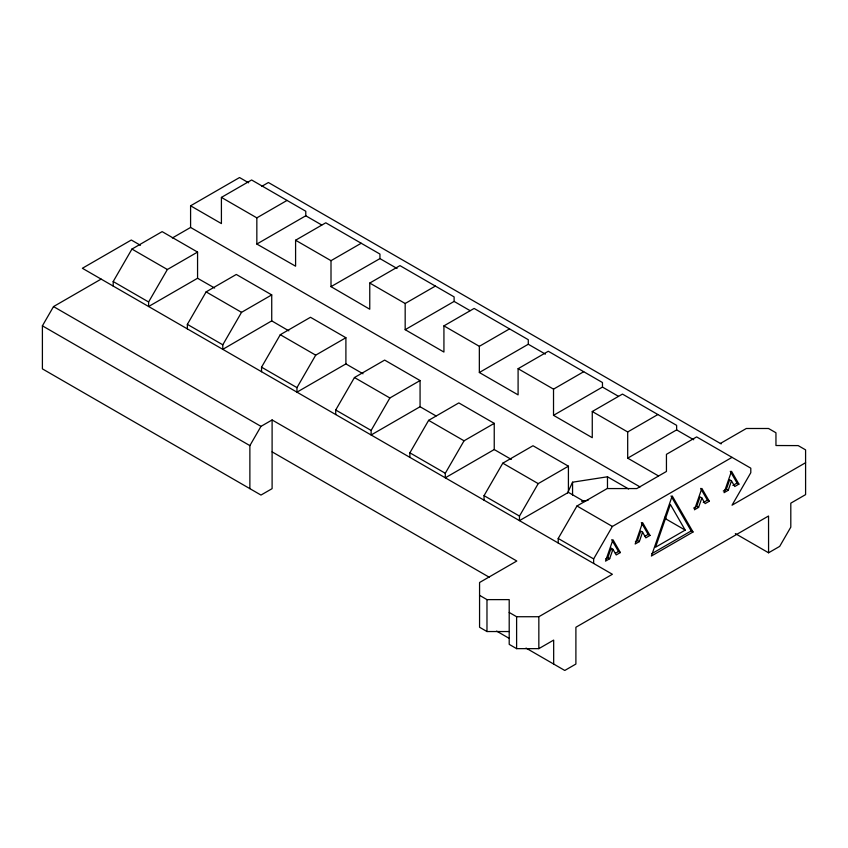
<?xml version="1.0" encoding="UTF-8"?>
<svg xmlns="http://www.w3.org/2000/svg" width="848" height="848" viewBox="0 0 848 848"><rect width="100%" height="100%" fill="white"/><g stroke="black" fill="none" stroke-linecap="round" stroke-linejoin="round"><path stroke-width="1.27" d="M509.203 631.537L486.975 631.537L486.975 599.621L479.565 595.338M553.67 664.048L553.67 640.092L538.84 648.646L516.612 648.646L516.612 616.729L509.203 612.457M538.84 648.646L538.84 616.729L612.383 574.276L82.373 268.275L131.313 240.016L140.45 245.295M605.748 558.853L607.825 557.655L611.09 548.221L612.945 549.292L616.21 554.952L620.354 552.557L612.945 539.731L605.536 561.122L609.67 558.726L612.945 549.292M635.385 541.745L637.463 540.547L640.728 531.113L642.583 532.184L645.847 537.844L649.992 535.448L642.583 522.612L635.173 544.003L639.318 541.618L642.583 532.184M693.632 508.111L696.738 506.32L700.003 496.886L701.858 497.956L705.123 503.617L709.267 501.232L701.858 488.395L694.448 509.786L698.593 507.39L701.858 497.956M723.27 491.003L726.376 489.211L729.64 479.777L731.495 480.848L734.76 486.508L738.905 484.113L731.495 471.276L724.086 492.667L728.231 490.282L731.495 480.848M567.609 492.868L572.559 482.194L607.475 476.788L628.601 488.978M486.975 631.537L479.565 627.255L479.565 582.512L516.803 561.016L272.102 419.951L272.102 488.649L260.983 495.062L42.4 368.869L42.4 325.833L53.519 306.584L101.124 279.098M113.197 286.073L113.197 281.536L131.949 249.068L162.138 231.631L197.563 252.079L197.563 278.261L148.612 306.52L148.612 301.983L167.363 269.516L197.563 252.079M187.366 328.886L187.366 324.36L206.117 291.882L236.306 274.455L271.731 294.903L271.731 320.873L288.829 330.837M271.731 320.873L222.791 349.344L222.791 344.807L241.532 312.34L271.731 294.903M261.544 371.71L261.544 367.173L280.285 334.706L310.485 317.279L345.899 337.727L345.899 363.909L296.959 392.158L296.959 387.631L315.7 355.153L345.899 337.727M249.874 488.649L249.874 445.613L260.983 426.364L272.102 419.951M335.713 414.534L335.713 409.997L354.453 377.53L384.653 360.093L420.067 380.551L420.067 406.733L371.127 434.982L371.127 430.445L389.879 397.977L420.067 380.551M409.881 457.358L409.881 452.821L428.632 420.354L458.821 402.917L494.236 423.364L494.236 449.546L445.295 477.806L445.295 473.269L464.047 440.801L494.236 423.364M484.049 500.182L484.049 495.645L502.8 463.178L532.989 445.741L568.414 466.188L568.414 492.37L519.474 520.63L519.474 516.093L538.215 483.625L568.414 466.188M558.217 542.996L558.217 538.469L576.969 505.991L607.157 488.565L636.806 488.565L666.443 471.456L666.443 454.337L696.632 436.911L750.798 468.181L750.798 472.718L732.047 505.185L805.6 462.711M593.642 563.454L593.642 558.917L612.383 526.449L732.047 457.358M640.07 486.943L190.588 227.444L190.588 205.799L239.539 177.539L248.665 182.808M221.413 197.404L251.612 179.977L305.778 211.247L305.778 215.784L256.838 244.044L256.838 217.862L221.413 197.404L221.413 223.586L190.588 205.799M172.356 237.97L190.588 227.444M261.597 186.443L268.403 182.511L721.182 443.917M256.838 217.862L287.027 200.425M256.838 244.044L295.592 266.198L295.592 240.228L325.78 222.801L379.946 254.071L379.946 258.608L397.044 268.477M295.592 240.228L331.006 260.675L361.195 243.249M369.76 283.052L399.949 265.625L454.115 296.895L454.115 301.422L405.174 329.681L405.174 303.499L369.76 283.052L369.76 309.234L331.006 286.645L331.006 260.675M405.174 303.499L435.374 286.073M443.928 325.876L474.127 308.439L528.283 339.709L528.283 344.246L479.343 372.505L479.343 346.323L443.928 325.876L443.928 352.058L405.174 329.681M479.343 346.323L509.542 328.886M518.096 368.7L548.296 351.263L602.462 382.533L602.462 387.07L553.521 415.329L553.521 389.147L518.096 368.7L518.096 394.882L479.343 372.505M553.521 389.147L583.71 371.71M592.264 411.513L622.464 394.087L676.63 425.357L676.63 429.894L627.69 458.153L627.69 431.971L592.264 411.513L592.264 437.695L553.521 415.329M627.69 431.971L657.878 414.534M720.387 443.462L746.314 428.494L768.542 428.494L775.952 432.766L775.962 445.529L798.18 445.603L805.589 449.875L805.6 494.617L790.802 503.161L790.802 527.138L779.683 546.388L768.574 552.79L735.333 533.593M615.394 553.288L618.499 551.497L620.354 552.557M645.031 536.169L648.137 534.378L649.992 535.448M703.268 502.546L707.412 500.161L709.267 501.232M732.916 485.438L737.05 483.042L738.905 484.113M685.184 530.106L655.546 547.214L670.365 504.433L685.184 530.106L666.443 519.283L665.15 517.047M651.805 553.659L691.184 530.922L693.028 531.993L651.402 556.023L672.22 495.942L693.028 531.993M331.006 286.645L379.946 258.608M581.611 501.327L588.077 500.32M486.975 599.621L509.203 599.621L509.203 644.363L516.612 648.646M516.612 616.729L538.84 616.729M197.563 278.261L214.65 288.044M305.778 215.784L321.731 224.996M454.115 301.422L470.078 310.644M528.283 344.246L545.381 354.114M602.462 387.07L618.415 396.281M676.63 429.894L693.728 439.762M726.376 489.211L728.231 490.282M627.69 458.153L658.461 475.919M696.738 506.32L698.593 507.39M345.899 363.909L362.997 373.777M420.067 406.733L436.031 415.944M494.236 449.546L511.333 459.425M568.414 492.37L584.367 501.581M637.463 540.547L639.318 541.618M131.949 249.068L167.363 269.516M206.117 291.882L241.532 312.34M280.285 334.706L315.7 355.153M354.453 377.53L389.879 397.977M428.632 420.354L464.047 440.801M502.8 463.178L538.215 483.625M576.969 505.991L612.383 526.449M607.825 557.655L609.67 558.726M113.197 281.536L148.612 301.983M187.366 324.36L222.791 344.807M261.544 367.173L296.959 387.631M335.713 409.997L371.127 430.445M409.881 452.821L445.295 473.269M484.049 495.645L519.474 516.093M558.217 538.469L593.642 558.917M53.519 306.584L260.983 426.364M272.102 451.857L489.19 577.202M42.4 325.833L249.874 445.613M496.61 631.103L509.203 638.374M526.025 648.084L564.779 670.461L575.898 664.048L575.898 627.255L768.542 516.008L768.574 552.79M730.266 471.276L737.05 483.042M700.618 488.395L707.412 500.161M671.012 495.995L691.184 530.922M641.342 522.612L648.137 534.378M611.705 539.731L618.499 551.497M611.09 548.221L612.394 550.49M607.475 476.788L607.475 488.342M572.559 482.194L572.559 495.02"/></g></svg>
